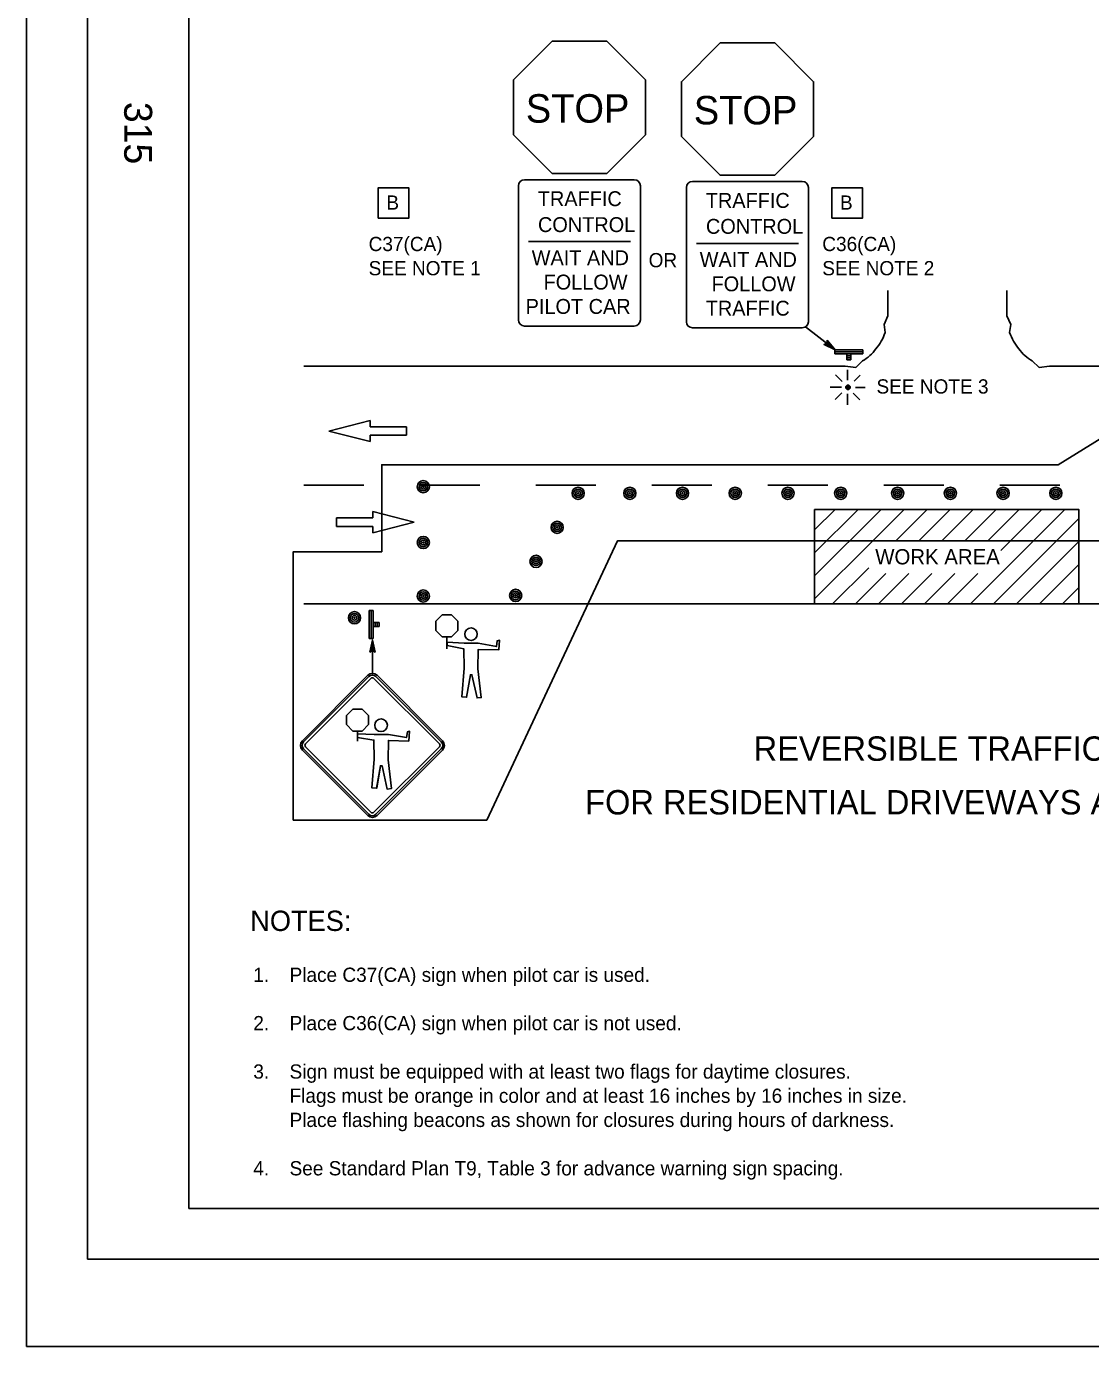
# Model space of a CAD drawing. Extents: x -893 to 867, y -474 to 712.
# Drawn here: x -893 to -370, y -474 to 175 of the extents above; entities that cross this region are included whole.
import ezdxf

# ---------------------------------------------------------------- set-up
doc = ezdxf.new("R2010")
doc.units = 0
for name, color, linetype in [('border_PLOTTING-ELEMENTS', 7, 'Continuous'), ('border_rw_22x34_Cut_Lines', 7, 'Continuous'), ('border_SHEET', 7, 'Continuous'), ('border_WITHIN-BORDER-anno', 7, 'Continuous'), ('pp_PRESENTATION', 7, 'Continuous'), ('rd_PAVEMENT', 7, 'Continuous'), ('tcd_SIGN-ROADSIDE', 7, 'Continuous'), ('temp_TRAFFIC-CONES', 7, 'Continuous'), ('temp_TRAFFIC-CONTROL-anno', 7, 'Continuous')]:
    doc.layers.add(name, color=color, linetype=linetype)

msp = doc.modelspace()

# ---------------------------------------------------------------- linework, layer by layer
at = {"layer": 'border_PLOTTING-ELEMENTS'}
for points in [[(-893.45, -474.04), (866.55, -474.04), (866.55, 711.96), (-893.45, 711.96)], [(-863.45, -431.04), (836.55, -431.04), (836.55, 668.96), (-863.45, 668.96)]]:
    msp.add_lwpolyline(points, close=True, dxfattribs=at)
at = {"layer": 'border_rw_22x34_Cut_Lines'}
for p, q in [((-863.45, 668.96), (-863.45, -431.04)), ((-863.45, -431.04), (836.55, -431.04))]:
    msp.add_line(p, q, dxfattribs=at)
at = {"layer": 'border_SHEET'}
for p, q in [((-813.45, 643.96), (-813.45, -406.04)), ((-813.45, -406.04), (811.55, -406.04))]:
    msp.add_line(p, q, dxfattribs=at)
at = {"layer": 'pp_PRESENTATION'}
for p, q in [((-744.64, -23.63), (-724.31, -18.41)), ((-724.31, -18.41), (-724.31, -21.5)), ((-724.32, -28.85), (-744.64, -23.63)), ((-706.38, -25.75), (-724.32, -25.75)), ((-724.32, -25.75), (-724.32, -28.85)), ((-724.31, -21.5), (-706.38, -21.5)), ((-706.38, -21.5), (-706.38, -23.63)), ((-706.38, -23.63), (-706.38, -25.75)), ((-722.9, -66.39), (-722.9, -63.3)), ((-722.9, -63.3), (-702.58, -68.52)), ((-740.84, -68.52), (-740.84, -66.39)), ((-740.84, -66.39), (-722.9, -66.39)), ((-740.84, -70.64), (-740.84, -68.52)), ((-722.91, -70.64), (-740.84, -70.64)), ((-702.58, -68.52), (-722.91, -73.73)), ((-722.91, -73.73), (-722.91, -70.64))]:
    msp.add_line(p, q, dxfattribs=at)
msp.add_lwpolyline([(-762.1, -215.03), (-666.86, -215.03), (-602.46, -77.59), (-324.51, -77.59), (-281.89, -134.27), (-108.94, -27.47), (-108.94, 119.38), (-239.89, 119.38), (-239.89, 49.72), (-385.62, -40.27), (-718.56, -40.27), (-718.56, -83.05), (-762.1, -83.05)], close=True, dxfattribs=at)
at = {"layer": 'rd_PAVEMENT'}
for p, q in [((-469.42, 32.99), (-469.42, 45.49)), ((-410.92, 45.49), (-410.92, 32.99)), ((-756.93, 8.3), (-490.48, 8.3)), ((-389.87, 8.3), (-113.89, 8.3)), ((-505.5, -62.2), (-505.5, -108.7)), ((-505.5, -62.2), (-375.5, -62.2)), ((-375.5, -62.2), (-375.5, -108.7)), ((-756.93, -108.7), (-113.89, -108.7))]:
    msp.add_line(p, q, dxfattribs=at)
for points in [[(-470.81, 24.77), (-471.36, 28.78), (-469.42, 32.99)], [(-410.92, 32.99), (-408.98, 28.78), (-409.53, 24.77)], [(-490.47, 8.3), (-485.31, 7.65), (-481.98, 10.85)], [(-398.37, 10.85), (-395.04, 7.65), (-389.87, 8.3)], [(-756.93, -50.2), (-727.42, -50.2)], [(-699.84, -50.2), (-670.34, -50.2)], [(-642.76, -50.2), (-613.25, -50.2)], [(-585.67, -50.2), (-556.16, -50.2)], [(-528.58, -50.2), (-499.07, -50.2)], [(-471.49, -50.2), (-441.99, -50.2)], [(-414.41, -50.2), (-384.9, -50.2)], [(-505.5, -94.89), (-472.81, -62.2)], [(-505.5, -83.58), (-484.12, -62.2)], [(-505.5, -72.27), (-495.43, -62.2)], [(-476.9, -77.61), (-461.49, -62.2)], [(-465.59, -77.61), (-450.18, -62.2)], [(-454.28, -77.61), (-438.87, -62.2)], [(-442.96, -77.61), (-427.55, -62.2)], [(-431.65, -77.61), (-416.24, -62.2)], [(-420.34, -77.61), (-404.92, -62.2)], [(-413.87, -82.46), (-393.61, -62.2)], [(-409.79, -89.69), (-382.3, -62.2)], [(-417.48, -108.7), (-375.5, -66.72)], [(-505.5, -106.21), (-476.9, -77.61)], [(-406.17, -108.7), (-375.5, -78.03)], [(-428.8, -108.7), (-409.79, -89.69)], [(-394.86, -108.7), (-375.5, -89.34)], [(-496.68, -108.7), (-478.91, -90.93)], [(-485.37, -108.7), (-470.39, -93.72)], [(-474.05, -108.7), (-459.08, -93.72)], [(-462.74, -108.7), (-447.76, -93.72)], [(-451.42, -108.7), (-436.45, -93.72)], [(-440.11, -108.7), (-425.14, -93.72)], [(-383.54, -108.7), (-375.5, -100.66)]]:
    msp.add_lwpolyline(points, dxfattribs=at)
msp.add_lwpolyline([(-505.5, -62.2), (-505.5, -108.7), (-375.5, -108.7), (-375.5, -62.2)], close=True, dxfattribs=at)
for centre, radius, start, end in [((-494.42, 32.99), 25, 319.60297, 340.80256), ((-385.92, 32.99), 25, 199.19744, 220.39703), ((-491.91, 28.52), 20.27, 299.34584, 324.63009), ((-388.44, 28.52), 20.27, 215.36991, 240.65416)]:
    msp.add_arc(centre, radius, start, end, dxfattribs=at)
at = {"layer": 'tcd_SIGN-ROADSIDE'}
for p, q in [((-648.25, 99.99), (-594.25, 99.99)), ((-565.58, 99.12), (-511.58, 99.12)), ((-651.25, 31.01), (-651.25, 96.99)), ((-591.25, 31.01), (-591.25, 96.99)), ((-568.58, 30.14), (-568.58, 96.12)), ((-508.58, 30.14), (-508.58, 96.12)), ((-646.39, 69.55), (-596.11, 69.55)), ((-563.72, 68.69), (-513.43, 68.69)), ((-648.25, 28.01), (-594.25, 28.01)), ((-565.58, 27.14), (-511.58, 27.14)), ((-495.51, 14.29), (-495.51, 16.26)), ((-495.51, 16.26), (-481.73, 16.26)), ((-495.51, 15.27), (-481.73, 15.27)), ((-481.73, 14.29), (-495.51, 14.29)), ((-489.6, 14.29), (-489.6, 13.3)), ((-489.6, 13.3), (-489.6, 11.33)), ((-489.6, 13.3), (-487.64, 13.3)), ((-488.62, 14.29), (-488.62, 14.29)), ((-487.64, 13.3), (-487.64, 14.29)), ((-487.64, 11.33), (-487.64, 13.3)), ((-481.73, 14.29), (-481.73, 16.26)), ((-489.6, 12.32), (-487.64, 12.32)), ((-489.6, 11.33), (-487.64, 11.33)), ((-491.96, 0.69), (-495.29, 4.01)), ((-489.35, 1.45), (-489.35, 6.39)), ((-486.12, 0.82), (-483.03, 3.9)), ((-492.35, -2.07), (-497.87, -2.07)), ((-492.06, -4.84), (-495.42, -8.2)), ((-489.35, -5.38), (-489.35, -10.81)), ((-486.49, -5.06), (-483.19, -8.35)), ((-485.33, -2.25), (-480.58, -2.25)), ((-722.86, -111.86), (-724.82, -111.86)), ((-724.82, -111.86), (-724.82, -125.64)), ((-723.84, -111.86), (-723.84, -125.64)), ((-722.86, -125.64), (-722.86, -111.86)), ((-688.77, -114.04), (-691.95, -117.22)), ((-688.77, -114.04), (-691.95, -117.22)), ((-691.95, -117.22), (-688.77, -114.04)), ((-688.77, -114.04), (-691.95, -117.22)), ((-688.77, -114.04), (-691.95, -117.22)), ((-691.95, -117.22), (-688.77, -114.04)), ((-684.27, -114.04), (-688.77, -114.04)), ((-684.27, -114.04), (-688.77, -114.04)), ((-688.77, -114.04), (-684.27, -114.04)), ((-684.27, -114.04), (-688.77, -114.04)), ((-684.27, -114.04), (-688.77, -114.04)), ((-688.77, -114.04), (-684.27, -114.04)), ((-681.09, -117.22), (-684.27, -114.04)), ((-681.09, -117.22), (-684.27, -114.04)), ((-684.27, -114.04), (-681.09, -117.22)), ((-681.09, -117.22), (-684.27, -114.04)), ((-681.09, -117.22), (-684.27, -114.04)), ((-684.27, -114.04), (-681.09, -117.22)), ((-722.86, -117.77), (-721.87, -117.77)), ((-722.86, -118.75), (-722.86, -118.75)), ((-721.87, -119.74), (-722.86, -119.74)), ((-721.87, -117.77), (-719.9, -117.77)), ((-721.87, -117.77), (-721.87, -119.74)), ((-719.9, -119.74), (-721.87, -119.74)), ((-720.89, -117.77), (-720.89, -119.74)), ((-719.9, -117.77), (-719.9, -119.74)), ((-691.95, -117.22), (-691.95, -121.72)), ((-691.95, -117.22), (-691.95, -121.72)), ((-691.95, -121.72), (-691.95, -117.22)), ((-691.95, -117.22), (-691.95, -121.72)), ((-691.95, -117.22), (-691.95, -121.72)), ((-691.95, -121.72), (-691.95, -117.22)), ((-691.95, -121.72), (-688.77, -124.9)), ((-691.95, -121.72), (-688.77, -124.9)), ((-688.77, -124.9), (-691.95, -121.72)), ((-691.95, -121.72), (-688.77, -124.9)), ((-691.95, -121.72), (-688.77, -124.9)), ((-688.77, -124.9), (-691.95, -121.72)), ((-684.27, -124.9), (-681.09, -121.72)), ((-684.27, -124.9), (-681.09, -121.72)), ((-681.09, -121.72), (-684.27, -124.9)), ((-684.27, -124.9), (-681.09, -121.72)), ((-684.27, -124.9), (-681.09, -121.72)), ((-681.09, -121.72), (-684.27, -124.9)), ((-681.09, -121.72), (-681.09, -117.22)), ((-681.09, -121.72), (-681.09, -117.22)), ((-681.09, -117.22), (-681.09, -121.72)), ((-681.09, -121.72), (-681.09, -117.22)), ((-681.09, -121.72), (-681.09, -117.22)), ((-681.09, -117.22), (-681.09, -121.72)), ((-722.86, -125.64), (-724.82, -125.64)), ((-688.77, -124.9), (-684.27, -124.9)), ((-688.77, -124.9), (-684.27, -124.9)), ((-684.27, -124.9), (-688.77, -124.9)), ((-688.77, -124.9), (-684.27, -124.9)), ((-688.77, -124.9), (-684.27, -124.9)), ((-684.27, -124.9), (-688.77, -124.9)), ((-686.51, -124.92), (-686.51, -130.82)), ((-686.51, -124.92), (-686.51, -130.82)), ((-757.61, -175.98), (-725.44, -143.81)), ((-757.04, -176.56), (-724.86, -144.38)), ((-756.08, -177.51), (-723.91, -145.34)), ((-722.38, -145.34), (-690.2, -177.51)), ((-721.42, -144.38), (-689.24, -176.56)), ((-720.84, -143.81), (-688.67, -175.98)), ((-732.77, -160.4), (-735.95, -163.59)), ((-732.77, -160.4), (-735.95, -163.59)), ((-735.95, -163.59), (-732.77, -160.4)), ((-728.27, -160.4), (-732.77, -160.4)), ((-728.27, -160.4), (-732.77, -160.4)), ((-732.77, -160.4), (-728.27, -160.4)), ((-725.09, -163.59), (-728.27, -160.4)), ((-725.09, -163.59), (-728.27, -160.4)), ((-728.27, -160.4), (-725.09, -163.59)), ((-735.95, -163.59), (-735.95, -168.09)), ((-735.95, -163.59), (-735.95, -168.09)), ((-735.95, -168.09), (-735.95, -163.59)), ((-735.95, -168.09), (-732.77, -171.27)), ((-735.95, -168.09), (-732.77, -171.27)), ((-732.77, -171.27), (-735.95, -168.09)), ((-728.27, -171.27), (-725.09, -168.09)), ((-728.27, -171.27), (-725.09, -168.09)), ((-725.09, -168.09), (-728.27, -171.27)), ((-725.09, -168.09), (-725.09, -163.59)), ((-725.09, -168.09), (-725.09, -163.59)), ((-725.09, -163.59), (-725.09, -168.09)), ((-732.77, -171.27), (-728.27, -171.27)), ((-732.77, -171.27), (-728.27, -171.27)), ((-728.27, -171.27), (-732.77, -171.27)), ((-730.52, -171.29), (-730.52, -176.25)), ((-725.44, -212.75), (-757.61, -180.58)), ((-724.86, -212.18), (-757.04, -180)), ((-723.91, -211.22), (-756.08, -179.05)), ((-690.2, -179.05), (-722.38, -211.22)), ((-689.24, -180), (-721.42, -212.18)), ((-688.67, -180.58), (-720.84, -212.75))]:
    msp.add_line(p, q, dxfattribs=at)
for points in [[(-653.77, 122.13), (-653.77, 149.08), (-634.72, 168.13), (-607.78, 168.13), (-588.73, 149.08), (-588.73, 122.13), (-607.78, 103.08), (-634.72, 103.08)], [(-653.77, 122.13), (-653.77, 149.08), (-634.72, 168.13), (-607.78, 168.13), (-588.73, 149.08), (-588.73, 122.13), (-607.78, 103.08), (-634.72, 103.08)], [(-571.1, 121.27), (-571.1, 148.21), (-552.05, 167.26), (-525.1, 167.26), (-506.05, 148.21), (-506.05, 121.27), (-525.1, 102.22), (-552.05, 102.22)], [(-571.1, 121.27), (-571.1, 148.21), (-552.05, 167.26), (-525.1, 167.26), (-506.05, 148.21), (-506.05, 121.27), (-525.1, 102.22), (-552.05, 102.22)], [(-686.31, -129.18), (-686.31, -127.46), (-678.05, -128.03), (-671.05, -128.03), (-662.13, -129.65), (-661.69, -126.84), (-660.6, -126.53), (-660.99, -131.3), (-671.05, -131.05), (-671.2, -140.55), (-669.56, -154.74), (-671.66, -154.97), (-674.16, -143.51), (-674.94, -143.51), (-676.81, -154.58), (-679.15, -154.35), (-677.98, -140.24), (-678.13, -130.81)], [(-660.6, -126.53), (-660.99, -131.3), (-671.05, -131.05), (-671.2, -140.55), (-669.56, -154.74), (-671.66, -154.97), (-674.16, -143.51), (-674.94, -143.51), (-676.79, -154.49), (-679.15, -154.35), (-677.98, -140.24), (-678.13, -130.81), (-686.31, -129.18), (-686.31, -127.46), (-678.05, -128.03), (-671.05, -128.03), (-662.13, -129.65), (-661.69, -126.84)], [(-686.31, -129.18), (-686.31, -127.46), (-678.05, -128.03), (-671.05, -128.03), (-662.13, -129.65), (-661.69, -126.84), (-660.6, -126.53), (-660.99, -131.3), (-671.05, -131.05), (-671.2, -140.55), (-669.56, -154.74), (-671.66, -154.97), (-674.16, -143.51), (-674.94, -143.51), (-676.81, -154.58), (-679.15, -154.35), (-677.98, -140.24), (-678.13, -130.81)], [(-660.6, -126.53), (-660.99, -131.3), (-671.05, -131.05), (-671.2, -140.55), (-669.56, -154.74), (-671.66, -154.97), (-674.16, -143.51), (-674.94, -143.51), (-676.79, -154.49), (-679.15, -154.35), (-677.98, -140.24), (-678.13, -130.81), (-686.31, -129.18), (-686.31, -127.46), (-678.05, -128.03), (-671.05, -128.03), (-662.13, -129.65), (-661.69, -126.84)], [(-730.57, -174.35), (-730.57, -172.63), (-722.31, -172.86), (-715.31, -172.86), (-706.39, -174.47), (-705.95, -171.66), (-704.86, -171.35), (-705.25, -176.13), (-715.31, -175.87), (-715.46, -185.38), (-713.82, -199.56), (-715.92, -199.79), (-718.42, -188.34), (-719.2, -188.34), (-721.07, -199.4), (-723.41, -199.17), (-722.24, -185.06), (-722.39, -175.64)], [(-704.86, -171.35), (-705.25, -176.13), (-715.31, -175.87), (-715.46, -185.38), (-713.82, -199.56), (-715.92, -199.79), (-718.42, -188.34), (-719.2, -188.34), (-721.05, -199.31), (-723.41, -199.17), (-722.24, -185.06), (-722.39, -175.64), (-730.57, -174.35), (-730.57, -172.63), (-722.31, -172.86), (-715.31, -172.86), (-706.39, -174.47), (-705.95, -171.66)]]:
    msp.add_lwpolyline(points, close=True, dxfattribs=at)
for points in [[(-489.15, -3.24), (-490.2, -2.19)], [(-488.88, -3.22), (-490.19, -1.92)], [(-488.66, -3.16), (-490.12, -1.7)], [(-489.52, -3.16), (-490.12, -2.55)], [(-488.48, -3.06), (-490.03, -1.51)], [(-488.32, -2.94), (-489.9, -1.36)], [(-488.19, -2.79), (-489.75, -1.22)], [(-488.08, -2.61), (-489.58, -1.12)], [(-488, -2.41), (-489.37, -1.04)], [(-487.97, -2.16), (-489.12, -1)], [(-488, -1.84), (-488.81, -1.04)], [(-661.3, -131.29), (-660.96, -130.95)], [(-661.3, -131.29), (-660.96, -130.95)], [(-676.88, -154.57), (-676.79, -154.49)], [(-676.88, -154.57), (-676.79, -154.49)], [(-705.56, -176.12), (-705.22, -175.78)], [(-721.14, -199.4), (-721.05, -199.31)]]:
    msp.add_lwpolyline(points, dxfattribs=at)
for centre, radius in [((-489.09, -2.12), 1.12), ((-674.63, -123.57), 3.11), ((-674.63, -123.57), 3.11), ((-674.63, -123.57), 3.11), ((-674.63, -123.57), 3.11), ((-718.89, -168.39), 3.11), ((-718.89, -168.39), 3.11)]:
    msp.add_circle(centre, radius, dxfattribs=at)
for centre, radius, start, end in [((-648.25, 96.99), 3, 90, 180), ((-648.25, 96.99), 3, 90, 180), ((-594.25, 96.99), 3, 0, 90), ((-565.58, 96.12), 3, 90, 180), ((-565.58, 96.12), 3, 90, 180), ((-511.58, 96.12), 3, 0, 90), ((-648.25, 31.01), 3, 180, 270), ((-594.25, 31.01), 3, 270, 0), ((-565.58, 30.14), 3, 180, 270), ((-511.58, 30.14), 3, 270, 0), ((-723.14, -146.11), 3.25, 45, 135), ((-723.14, -146.11), 2.44, 45, 135), ((-723.14, -146.11), 1.08, 45, 135), ((-755.31, -178.28), 3.25, 135, 225), ((-755.31, -178.28), 2.44, 135, 225), ((-755.31, -178.28), 1.08, 135, 225), ((-690.97, -178.28), 1.08, 315, 45), ((-690.97, -178.28), 2.44, 315, 45), ((-690.97, -178.28), 3.25, 315, 45), ((-723.14, -210.45), 3.25, 225, 315), ((-723.14, -210.45), 2.44, 225, 315), ((-723.14, -210.45), 1.08, 225, 315)]:
    msp.add_arc(centre, radius, start, end, dxfattribs=at)
at = {"layer": 'temp_TRAFFIC-CONES'}
for centre, radius in [((-698.11, -51.02), 3), ((-698.11, -51.02), 2.1), ((-698.11, -51.02), 1.2), ((-698.11, -51.02), 0.3), ((-621.86, -54.28), 3), ((-596.48, -54.28), 3), ((-570.53, -54.28), 3), ((-544.58, -54.28), 3), ((-518.63, -54.28), 3), ((-492.68, -54.28), 3), ((-464.66, -54.28), 3), ((-438.71, -54.28), 3), ((-412.76, -54.28), 3), ((-386.81, -54.28), 3), ((-621.86, -54.28), 2.1), ((-621.86, -54.28), 1.2), ((-621.86, -54.28), 0.3), ((-596.48, -54.28), 2.1), ((-596.48, -54.28), 1.2), ((-596.48, -54.28), 0.3), ((-570.53, -54.28), 2.1), ((-570.53, -54.28), 1.2), ((-570.53, -54.28), 0.3), ((-544.58, -54.28), 2.1), ((-544.58, -54.28), 1.2), ((-544.58, -54.28), 0.3), ((-518.63, -54.28), 2.1), ((-518.63, -54.28), 1.2), ((-518.63, -54.28), 0.3), ((-492.68, -54.28), 2.1), ((-492.68, -54.28), 1.2), ((-492.68, -54.28), 0.3), ((-464.66, -54.28), 2.1), ((-464.66, -54.28), 1.2), ((-464.66, -54.28), 0.3), ((-438.71, -54.28), 2.1), ((-438.71, -54.28), 1.2), ((-438.71, -54.28), 0.3), ((-412.76, -54.28), 2.1), ((-412.76, -54.28), 1.2), ((-412.76, -54.28), 0.3), ((-386.81, -54.28), 2.1), ((-386.81, -54.28), 1.2), ((-386.81, -54.28), 0.3), ((-632.25, -71.02), 3), ((-632.25, -71.02), 2.1), ((-632.25, -71.02), 1.2), ((-632.25, -71.02), 0.3), ((-698.11, -78.45), 3), ((-698.11, -78.45), 2.1), ((-698.11, -78.45), 1.2), ((-698.11, -78.45), 0.3), ((-642.64, -87.77), 3), ((-642.64, -87.77), 2.1), ((-642.64, -87.77), 1.2), ((-642.64, -87.77), 0.3), ((-698.11, -104.8), 3), ((-698.11, -104.8), 2.1), ((-698.11, -104.8), 1.2), ((-652.66, -104.51), 3), ((-652.66, -104.51), 2.1), ((-652.66, -104.51), 1.2), ((-698.11, -104.8), 0.3), ((-652.66, -104.51), 0.3), ((-731.99, -115.49), 3), ((-731.99, -115.49), 2.1), ((-731.99, -115.49), 1.2), ((-731.99, -115.49), 0.3)]:
    msp.add_circle(centre, radius, dxfattribs=at)
at = {"layer": 'temp_TRAFFIC-CONTROL-anno'}
for p, q in [((-509.97, 27.61), (-495.42, 16.34)), ((-723.14, -142.86), (-723.14, -126.5))]:
    msp.add_line(p, q, dxfattribs=at)
for points in [[(-720.26, 81.04), (-720.26, 96.04), (-705.26, 96.04), (-705.26, 81.04)], [(-496.99, 81.04), (-496.99, 96.04), (-481.99, 96.04), (-481.99, 81.04)], [(-499.28, 21), (-495.42, 16.34), (-500.89, 18.92), (-500.51, 19.07), (-496.51, 17.17), (-499.33, 20.59), (-499.38, 20.19), (-497.57, 18), (-500.13, 19.21), (-499.75, 19.36), (-498.64, 18.84), (-499.43, 19.79), (-499.47, 19.47), (-500.89, 18.92), (-499.47, 19.47)], [(-724.46, -132.4), (-723.14, -126.5), (-721.83, -132.4), (-722.18, -132.19), (-723.14, -127.87), (-724.11, -132.19), (-723.76, -131.99), (-723.14, -129.22), (-722.53, -131.98), (-722.88, -131.77), (-723.14, -130.58), (-723.41, -131.78), (-723.14, -131.62), (-721.83, -132.4), (-723.14, -131.62)]]:
    msp.add_lwpolyline(points, close=True, dxfattribs=at)

# ---------------------------------------------------------------- texts
at = {"layer": 'border_WITHIN-BORDER-anno'}
msp.add_text('315', height=13.75, rotation=270, dxfattribs=at).set_placement((-845.31, 138.27))
at = {"layer": 'tcd_SIGN-ROADSIDE'}
for s, height, p in [('STOP', 14, (-647.65, 128.06)), ('STOP', 14, (-564.98, 127.19)), ('TRAFFIC', 7.321, (-641.76, 86.99)), ('TRAFFIC', 7.321, (-559.09, 86.13)), ('CONTROL', 7.321, (-641.67, 74.24)), ('CONTROL', 7.321, (-559, 73.38)), ('WAIT AND', 7.321, (-644.75, 57.95)), ('WAIT AND', 7.321, (-562.08, 57.08)), ('FOLLOW', 7.321, (-638.92, 45.97)), ('FOLLOW', 7.321, (-556.24, 45.1)), ('PILOT CAR', 7.321, (-647.74, 33.99)), ('TRAFFIC', 7.321, (-559.1, 33.12))]:
    msp.add_text(s, height=height, dxfattribs=at).set_placement(p)
at = {"layer": 'temp_TRAFFIC-CONTROL-anno'}
for s, height, p in [('B', 7, (-716.3, 85.25)), ('B', 7, (-493.03, 85.25)), ('C37(CA)', 7, (-725.02, 64.87)), ('C36(CA)', 7, (-501.75, 64.87)), ('SEE NOTE 1', 7, (-725.02, 52.97)), ('OR', 7, (-587.21, 56.92)), ('SEE NOTE 2', 7, (-501.75, 52.97)), ('SEE NOTE 3', 7, (-475.06, -5.21)), ('WORK AREA', 7.5, (-475.68, -89.24)), ('REVERSIBLE TRAFFIC CONTROL WITH SIGNS', 12, (-535.52, -185.87)), ('FOR RESIDENTIAL DRIVEWAYS AND LOW VOLUME SIDE ROADS', 12, (-618.47, -212.27)), ('NOTES:', 10, (-783.28, -269.58)), ('1.', 7, (-781.78, -294.62)), ('Place C37(CA) sign when pilot car is used.', 7, (-763.94, -294.62)), ('2.', 7, (-781.78, -318.42)), ('Place C36(CA) sign when pilot car is not used.', 7, (-763.94, -318.42)), ('3.', 7, (-781.78, -342.22)), ('Sign must be equipped with at least two flags for daytime closures.', 7, (-763.94, -342.22)), ('Flags must be orange in color and at least 16 inches by 16 inches in size.', 7, (-763.94, -354.12)), ('Place flashing beacons as shown for closures during hours of darkness.', 7, (-763.94, -366.02)), ('4.', 7, (-781.78, -389.82)), ('See Standard Plan T9, Table 3 for advance warning sign spacing.', 7, (-763.94, -389.82))]:
    msp.add_text(s, height=height, dxfattribs=at).set_placement(p)

doc.saveas('drawing.dxf')
